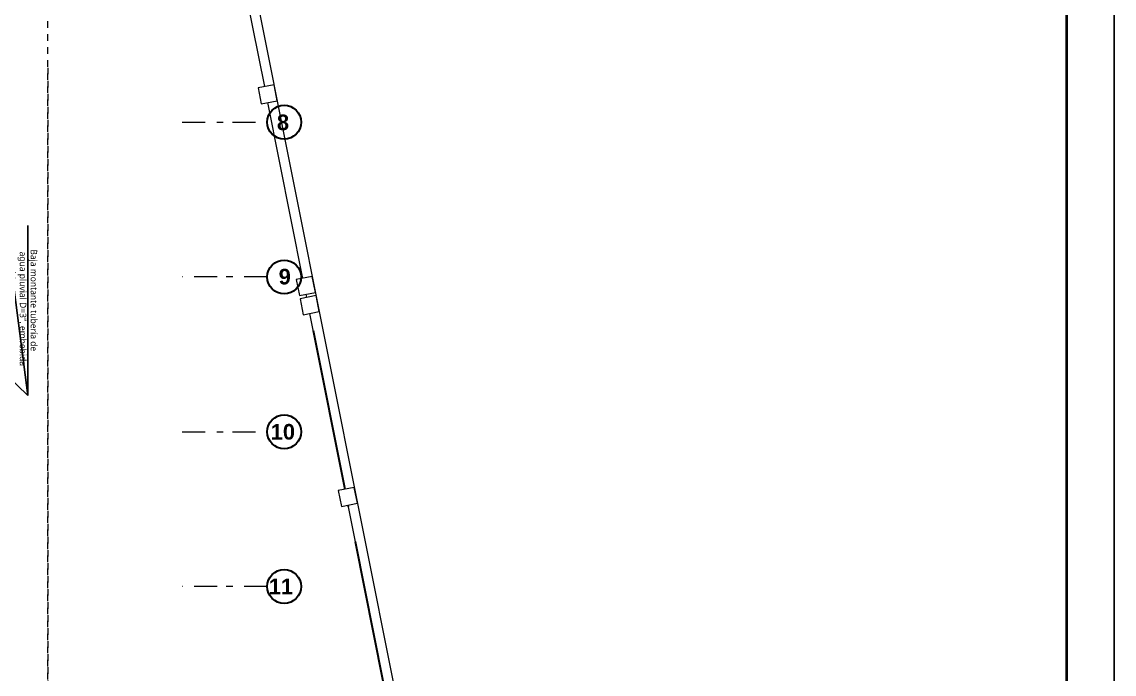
# Model space of a CAD drawing. Header units: metres. Extents: x 28 to 148, y 23 to 113.
# Drawn here: x 130.94 to 147.71, y 70.17 to 80.18 of the extents above; entities that cross this region are included whole.
import ezdxf
from ezdxf import colors
from ezdxf.entities.mleader import LeaderData, LeaderLine
from ezdxf.math import Vec2, Vec3

# ---------------------------------------------------------------- set-up
doc = ezdxf.new("R2010")
doc.units = ezdxf.units.M
doc.set_wipeout_variables(frame=1)
for name, pattern in [('DASHED2', [0.375, 0.25, -0.125]), ('Dot & Dashed', [0.670278, 0.352778, -0.176389, 0, -0.141111]), ('HIDDEN2', [0.1875, 0.125, -0.0625])]:
    doc.linetypes.add(name, pattern=pattern)
for name, color, linetype, lineweight in [('Cotas varias El', 253, 'Continuous', 13), ('GRAFO 0 BLANCO', 7, 'Continuous', 0), ('GRAFO 3', 22, 'Continuous', 30), ('GRAFO 4', 7, 'Continuous', 30), ('letras sr', 7, 'Continuous', 5), ('proyecciones', 1, 'DASHED2', 5)]:
    doc.layers.add(name, color=color, linetype=linetype, lineweight=lineweight)
doc.styles.add('Generales', font='trebuc.ttf', dxfattribs={"height": 0.1})
doc.styles.add('GENERATED_STYLE_1', font='arialbd.ttf')

msp = doc.modelspace()

# ---------------------------------------------------------------- linework, layer by layer
at = {"color": 7}
msp.add_lwpolyline([(27.712, 112.912), (147.712, 112.912), (147.712, 22.912), (27.712, 22.912), (27.712, 112.912)], dxfattribs=at)
at = {"layer": 'Cotas varias El', "linetype": 'Dot & Dashed'}
for p, q in [((133.403, 78.637), (134.708, 78.637)), ((134.708, 76.262), (133.403, 76.262)), ((133.403, 73.887), (134.708, 73.887)), ((134.708, 71.512), (133.403, 71.512))]:
    msp.add_line(p, q, dxfattribs=at)
at = {"layer": 'GRAFO 3', "linetype": 'Continuous', "flags": 128}
for points in [[(135.411, 75.439), (135.897, 73.005)], [(135.946, 72.76), (135.949, 72.742)], [(136.057, 72.203), (136.484, 70.063)]]:
    msp.add_lwpolyline(points, dxfattribs=at)
at = {"layer": 'GRAFO 4', "linetype": 'Continuous'}
for centre in [(134.968, 73.887), (134.968, 71.512)]:
    msp.add_circle(centre, 0.26, dxfattribs=at)
at = {"layer": 'proyecciones', "linetype": 'HIDDEN2', "ltscale": 0.5}
for p, q in [((131.341, 59.487), (131.341, 88.287)), ((131.341, 79.472), (131.341, 59.487))]:
    msp.add_line(p, q, dxfattribs=at)

# ---------------------------------------------------------------- texts
at = {"char_height": 0.24, "width": 1.011031258713047e-14, "attachment_point": 9, "rotation": 0, "style": 'GENERATED_STYLE_1'}
for s, insert in [('8', (135.043, 78.511)), ('9', (135.07, 76.144)), ('10', (135.134, 73.763)), ('11', (135.104, 71.392))]:
    msp.add_mtext(s, dxfattribs=dict(at, insert=insert))

# ---------------------------------------------------------------- leaders
at = {"layer": 'letras sr'}
ml = msp.add_multileader_mtext('Standard', dxfattribs=at)
ml.set_content('{\\H0.86957x;Baja montante tubería de\\P agua pluvial D=3", embebida\\P en tabiquería}', color=256, style='Generales')
ml.set_leader_properties()
ml.build(insert=Vec2(0, 0))
ml.multileader.update_dxf_attribs({"text_right_attachment_type": 6, "dogleg_length": 0.36, "arrow_head_size": 0.1})
ctx = ml.context
ctx.base_point, ctx.char_height, ctx.arrow_head_size, ctx.landing_gap_size, ctx.plane_origin, ctx.plane_x_axis, ctx.plane_y_axis = Vec3(131.104, 76.776), 0.115, 0.1, 0.09, Vec3(131.539, 77.24), Vec3(0, -1), Vec3(1, 0)
ctx.right_attachment = 6
notes = []
notes.append((ctx, [(1, (1, 1, 0), (131.032, 74.441), (0, 1), 0.36, [(0, [(130.635, 77.513)], 0, []), (1, [(130.626, 74.837)], 0, [])])]))
ctx.mtext.insert, ctx.mtext.text_direction, ctx.mtext.rotation, ctx.mtext.flow_direction = Vec3(131.175, 76.686), Vec3(0, -1), 4.712389, 5
for ctx, leaders in notes:
    for number, flags, end, landing, length, lines in leaders:
        leader = LeaderData()
        leader.index, (leader.has_last_leader_line, leader.has_dogleg_vector, leader.attachment_direction) = number, flags
        leader.last_leader_point, leader.dogleg_vector, leader.dogleg_length = Vec3(end), Vec3(landing), length
        for number, points, colour, breaks in lines:
            line = LeaderLine()
            line.index, line.vertices, line.color, line.breaks = number, Vec3.list(points), colors.encode_raw_color(colour), breaks
            leader.lines.append(line)
        ctx.leaders.append(leader)

# ---------------------------------------------------------------- next in the draw order: wipeouts: each hides what was drawn before it
at = {"linetype": 'Continuous'}
for points in [[(134.812, 79.212), (134.566, 79.164), (134.615, 78.918), (134.86, 78.967)], [(135.398, 76.27), (135.153, 76.222), (135.202, 75.976), (135.447, 76.025)], [(136.044, 73.034), (135.799, 72.985), (135.848, 72.74), (136.093, 72.789)]]:
    msp.add_wipeout(points, dxfattribs=at).dxf.layer = 'GRAFO 0 BLANCO'

# ---------------------------------------------------------------- next in the draw order: linework, layer by layer
at = {"layer": 'GRAFO 0 BLANCO', "linetype": 'Continuous'}
for p, q in [((134.126, 81.88), (134.664, 79.183)), ((134.713, 78.938), (135.251, 76.241)), ((135.946, 72.76), (136.484, 70.063))]:
    msp.add_line(p, q, dxfattribs=at)
at = {"layer": 'GRAFO 0 BLANCO', "color": 7, "linetype": 'Continuous'}
for points in [[(134.812, 79.212), (134.566, 79.164), (134.615, 78.918), (134.86, 78.967)], [(135.398, 76.27), (135.153, 76.222), (135.202, 75.976), (135.447, 76.025)], [(136.044, 73.034), (135.799, 72.985), (135.848, 72.74), (136.093, 72.789)]]:
    msp.add_lwpolyline(points, close=True, dxfattribs=at)
at = {"layer": 'GRAFO 4', "linetype": 'Continuous'}
msp.add_circle((134.968, 78.637), 0.26, dxfattribs=at)

# ---------------------------------------------------------------- next in the draw order: wipeouts: each hides what was drawn before it
at = {"linetype": 'Continuous'}
msp.add_wipeout([(135.457, 75.976), (135.212, 75.927), (135.261, 75.682), (135.506, 75.731)], dxfattribs=at).dxf.layer = 'GRAFO 0 BLANCO'

# ---------------------------------------------------------------- next in the draw order: linework, layer by layer
at = {"color": 7, "lineweight": 40}
msp.add_lwpolyline([(28.982, 111.893), (146.982, 111.893), (146.982, 26.787), (28.982, 26.787)], close=True, dxfattribs=at)
at = {"layer": 'GRAFO 0 BLANCO', "linetype": 'Continuous'}
for p, q in [((131.172, 97.453), (141.604, 45.165)), ((131.172, 97.453), (141.604, 45.165)), ((135.3, 75.996), (135.31, 75.947)), ((135.359, 75.702), (135.897, 73.005))]:
    msp.add_line(p, q, dxfattribs=at)
at = {"layer": 'GRAFO 0 BLANCO', "color": 7, "linetype": 'Continuous'}
msp.add_lwpolyline([(135.457, 75.976), (135.212, 75.927), (135.261, 75.682), (135.506, 75.731)], close=True, dxfattribs=at)
at = {"layer": 'GRAFO 4', "linetype": 'Continuous'}
msp.add_circle((134.968, 76.262), 0.26, dxfattribs=at)

doc.saveas('drawing.dxf')
